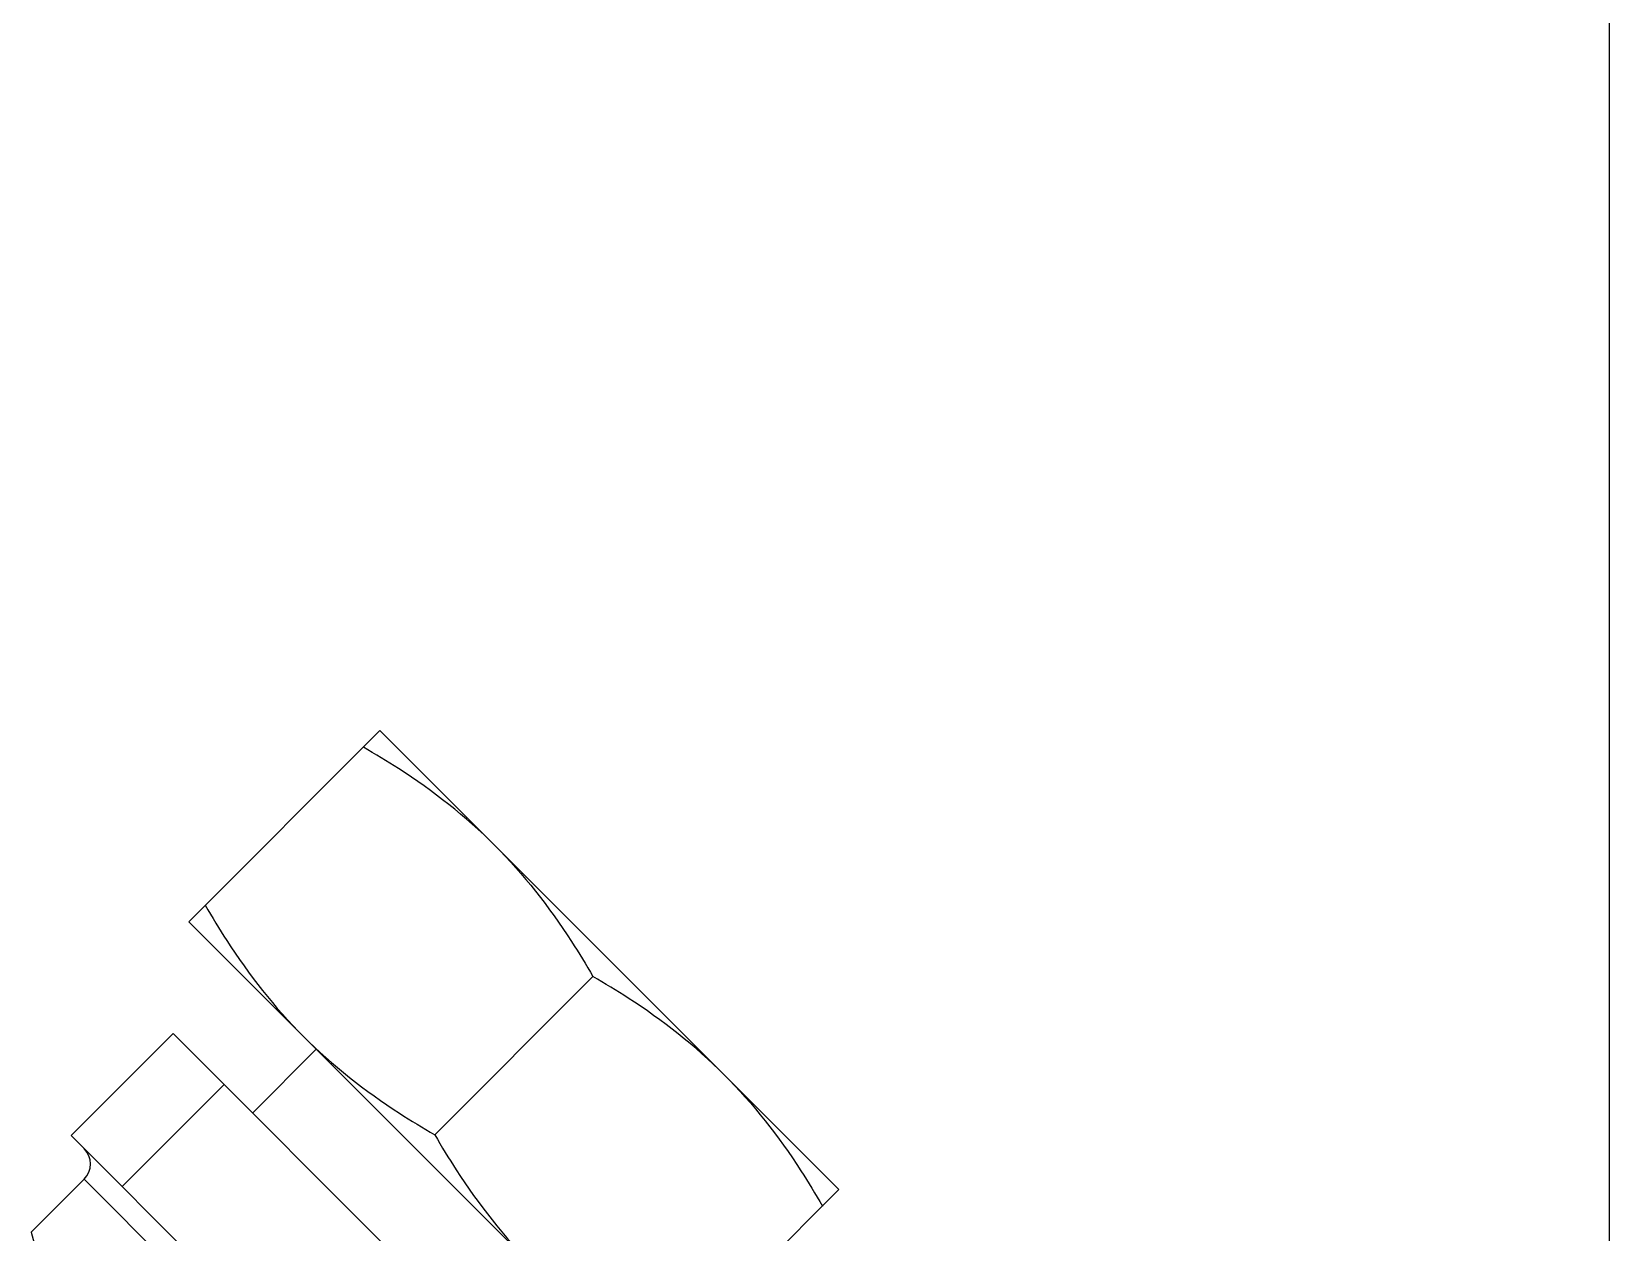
# Model space of a CAD drawing. Extents: x 1725261 to 1937680, y 860327 to 1571294.
# Drawn here: x 1848311.4 to 1848669.2, y 1236488.2 to 1236760.6 of the extents above; entities that cross this region are included whole.
import ezdxf

# ---------------------------------------------------------------- set-up
doc = ezdxf.new("R2010")
doc.units = 0
doc.header["$LTSCALE"] = 1000
doc.header["$MEASUREMENT"] = 0

msp = doc.modelspace()

# ---------------------------------------------------------------- linework, layer by layer
for p, q in [((1848669.17, 1235977.54), (1848669.17, 1238719.61)), ((1848390.39, 1236602.04), (1848347.02, 1236558.67)), ((1848390.39, 1236602.04), (1848494.47, 1236497.96)), ((1848347.02, 1236558.67), (1848451.1, 1236454.59)), ((1848438.67, 1236546.24), (1848402.81, 1236510.38)), ((1848343.48, 1236533.3), (1848320.35, 1236510.17)), ((1848425.73, 1236451.05), (1848343.48, 1236533.3)), ((1848375.93, 1236529.76), (1848361.47, 1236515.3)), ((1848355.04, 1236521.73), (1848331.91, 1236498.61)), ((1848402.6, 1236427.92), (1848320.35, 1236510.17)), ((1848311.39, 1236488.35), (1848323.31, 1236500.27)), ((1848392.7, 1236430.88), (1848323.31, 1236500.27)), ((1848494.47, 1236497.96), (1848451.1, 1236454.59)), ((1848311.38, 1236488.2), (1848311.39, 1236488.35)), ((1848312.95, 1236482.38), (1848311.38, 1236488.2))]:
    msp.add_line(p, q)
msp.add_arc((1848319.84, 1236503.74), 4.91, 315, 45)
for points, knots in [([(1848416.41, 1236576.02), (1848409.83, 1236582.59), (1848399.94, 1236590.3), (1848389.33, 1236596.73), (1848386.63, 1236598.28)], [0, 0, 0, 0, 0.748734, 1, 1, 1, 1]), ([(1848416.41, 1236576.02), (1848422.98, 1236569.45), (1848430.69, 1236559.56), (1848437.12, 1236548.95), (1848438.67, 1236546.24)], [0, 0, 0, 0, 0.748734, 1, 1, 1, 1]), ([(1848350.77, 1236562.43), (1848352.33, 1236559.72), (1848358.76, 1236549.11), (1848366.47, 1236539.22), (1848373.04, 1236532.65)], [0, 0, 0, 0, 0.251266, 1, 1, 1, 1]), ([(1848468.45, 1236523.98), (1848461.88, 1236530.55), (1848451.99, 1236538.26), (1848441.38, 1236544.69), (1848438.67, 1236546.24)], [0, 0, 0, 0, 0.748734, 1, 1, 1, 1]), ([(1848373.04, 1236532.65), (1848379.61, 1236526.08), (1848389.5, 1236518.37), (1848400.11, 1236511.94), (1848402.81, 1236510.38)], [0, 0, 0, 0, 0.748734, 1, 1, 1, 1]), ([(1848468.45, 1236523.98), (1848475.02, 1236517.41), (1848482.73, 1236507.52), (1848489.16, 1236496.9), (1848490.71, 1236494.2)], [0, 0, 0, 0, 0.748734, 1, 1, 1, 1]), ([(1848402.81, 1236510.38), (1848404.37, 1236507.68), (1848410.8, 1236497.07), (1848418.51, 1236487.18), (1848425.08, 1236480.61)], [0, 0, 0, 0, 0.251266, 1, 1, 1, 1])]:
    msp.add_open_spline(points, degree=3, knots=knots)

doc.saveas('drawing.dxf')
